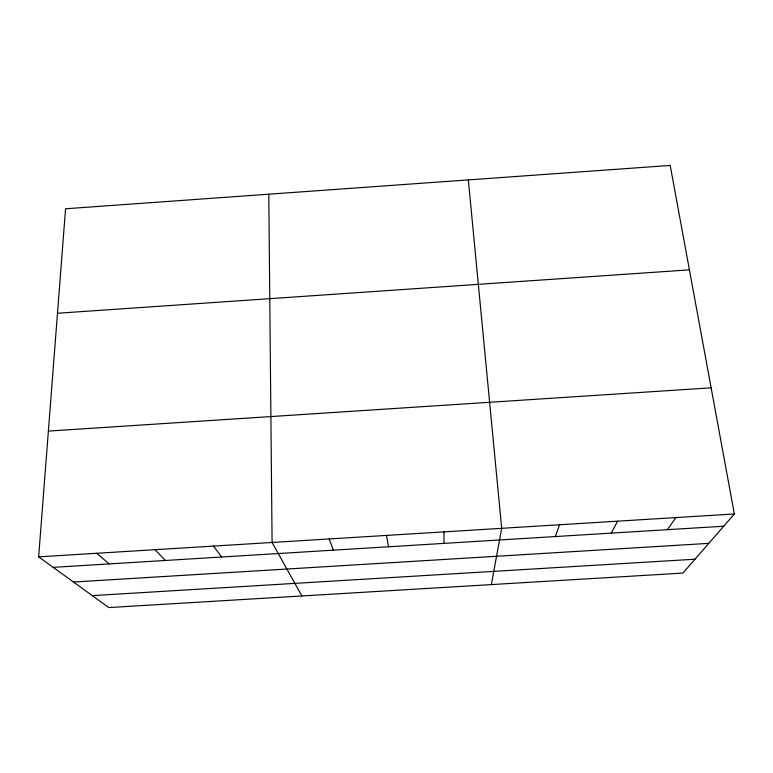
<?xml version="1.0" encoding="UTF-8"?>
<svg xmlns="http://www.w3.org/2000/svg" width="773" height="773" viewBox="0 0 773 773"><rect width="100%" height="100%" fill="white"/><g stroke="black" fill="none" stroke-linecap="round" stroke-linejoin="round"><path stroke-width="1.16" d="M443.963 543.38L444.002 531.872M38.65 556.86L65.56 208.768L670.201 165.432L734.35 513.977L682.917 573.083L108.809 607.568L38.65 556.86L734.35 513.977M491.367 584.591L501.687 528.317L468.341 179.896M555.314 536.559L559.565 524.751M611.259 533.128L617.637 521.166M667.379 529.679L675.892 517.581M57.482 313.249L689.419 269.854M48.37 431.092L711.131 387.833M53.163 567.343L723.683 526.229M73.464 582.021L708.783 543.361M92.287 595.625L694.995 559.208M96.712 553.284L109.157 563.913M154.977 549.69L165.345 560.464M213.435 546.086L221.706 557.014M301.895 595.973L272.086 542.472L268.791 194.207M329.201 538.945L333.318 550.163M386.51 535.418L388.548 546.782"/></g></svg>
